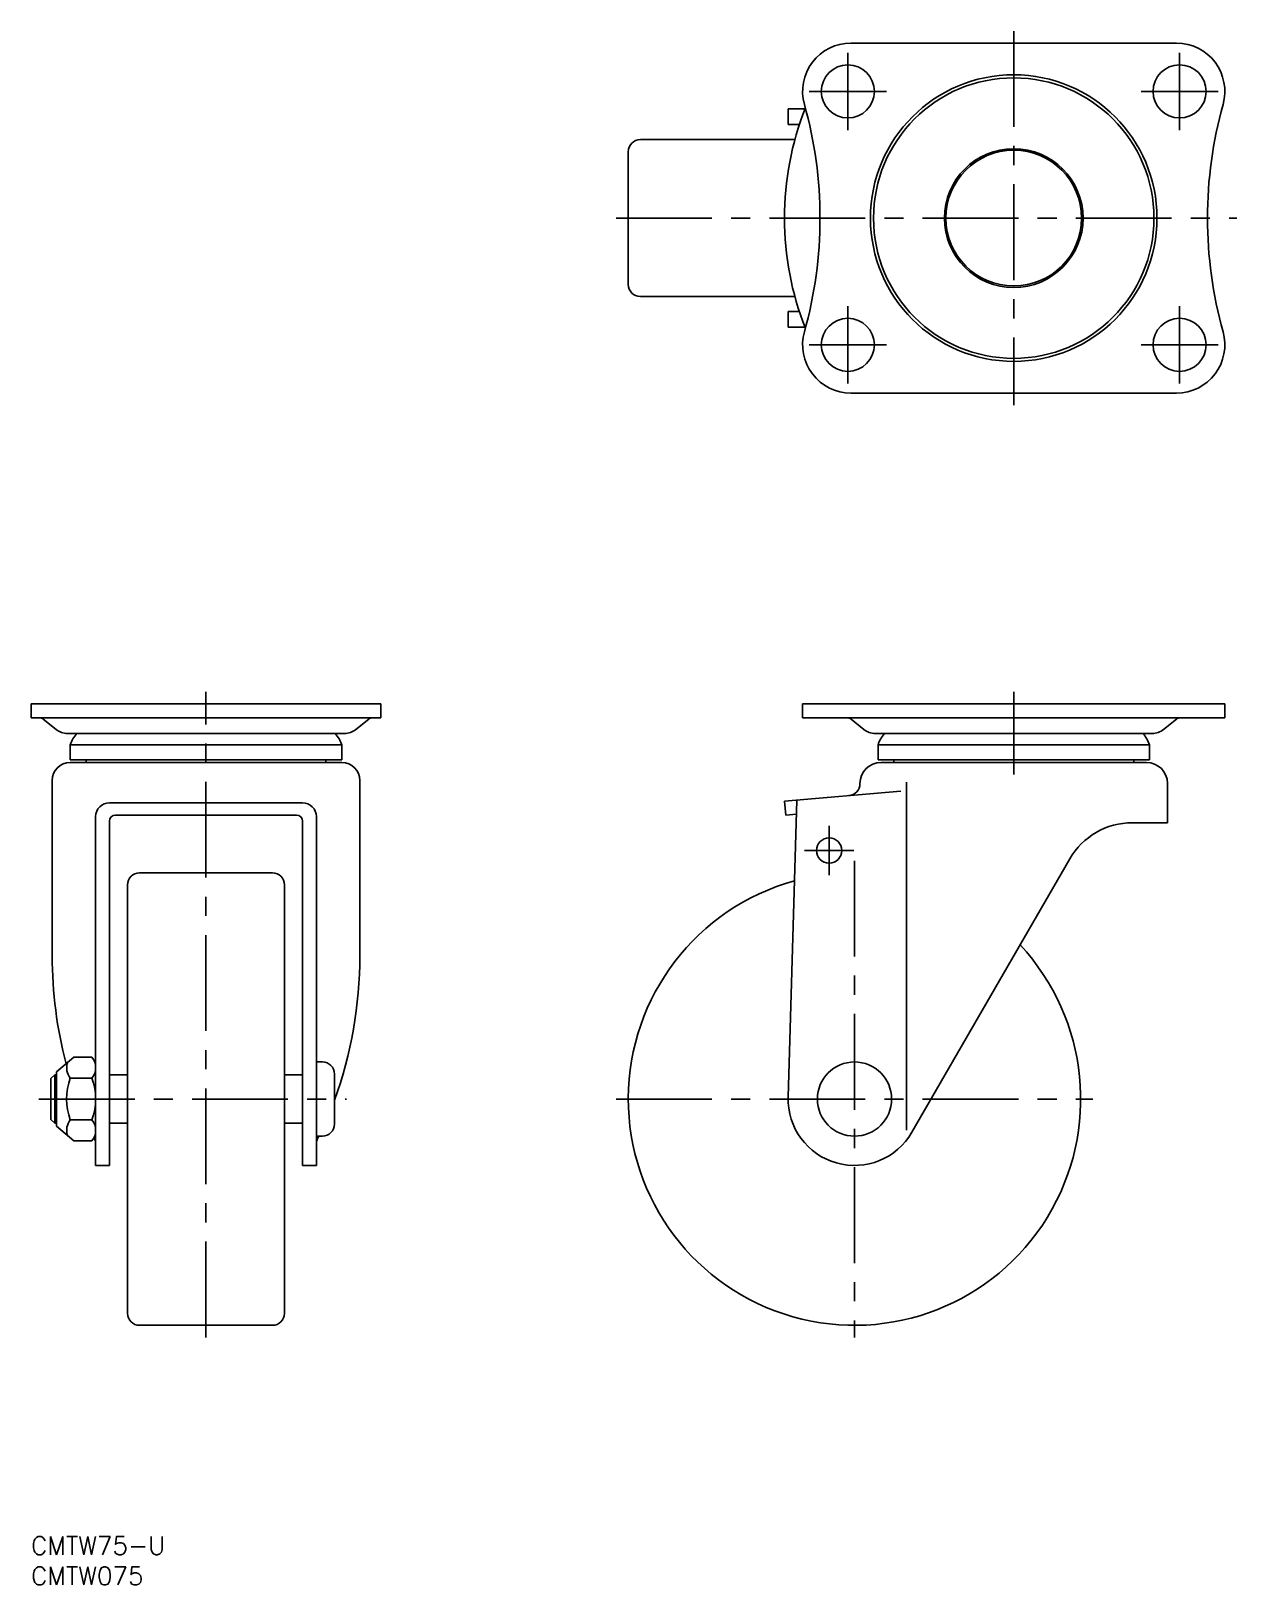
# Model space of a CAD drawing. Extents: x 0 to 200, y -8 to 250.
import ezdxf

# ---------------------------------------------------------------- set-up
doc = ezdxf.new("R2010")
doc.units = 0
doc.header["$LTSCALE"] = 0.5
doc.linetypes.add('CENTER', pattern=[50.8, 31.75, -6.35, 6.35, -6.35])
doc.layers.get('0').update_dxf_attribs({"linetype": 'CONTINUOUS'})
doc.layers.add('CENTER', color=1, linetype='CENTER')
doc.styles.get("Standard").update_dxf_attribs({"font": 'txt.shx', "height": 3, "bigfont": 'bigfont.shx'})

# ---------------------------------------------------------------- blocks, each defined once
blk = doc.blocks.new('*U4')
at = {"color": 7, "linetype": 'CONTINUOUS'}
blk.add_text('CMTW75-U', height=3, dxfattribs=at).set_placement((0, -3))

msp = doc.modelspace()

# ---------------------------------------------------------------- linework, layer by layer
at = {"color": 7, "linetype": 'CONTINUOUS'}
for p, q in [((135.91, 247.54), (189.91, 247.54)), ((125.51, 236.64), (125.51, 234.04)), ((128.3, 236.64), (125.51, 236.64)), ((127.38, 234.04), (125.51, 234.04)), ((99.01, 207.54), (99.01, 229.54)), ((101.01, 231.54), (126.63, 231.54)), ((101.01, 205.54), (126.63, 205.54)), ((125.51, 203.04), (127.38, 203.04)), ((125.51, 203.04), (125.51, 200.44)), ((125.51, 200.44), (128.3, 200.44)), ((135.91, 189.54), (189.91, 189.54)), ((58, 138.03), (0, 138.03)), ((0, 138.03), (0, 135.73)), ((58, 138.03), (58, 135.73)), ((197.91, 138.03), (127.91, 138.03)), ((127.91, 135.73), (127.91, 138.03)), ((197.91, 135.73), (197.91, 138.03)), ((58, 135.73), (0, 135.73)), ((2.02, 135.51), (4.17, 133.79)), ((55.98, 135.51), (53.83, 133.79)), ((197.91, 135.73), (127.91, 135.73)), ((135.94, 135.51), (138.08, 133.79)), ((189.89, 135.51), (187.75, 133.79)), ((51.96, 133.13), (6.04, 133.13)), ((185.87, 133.13), (139.96, 133.13)), ((51.5, 131.23), (6.5, 131.23)), ((6.5, 128.73), (6.5, 131.23)), ((51.5, 128.73), (51.5, 131.23)), ((185.41, 131.23), (140.41, 131.23)), ((140.41, 128.73), (140.41, 131.23)), ((185.41, 128.73), (185.41, 131.23)), ((6.5, 128.73), (51.5, 128.73)), ((6.5, 128.32), (51.5, 128.32)), ((9.12, 128.32), (9.12, 128.73)), ((48.88, 128.73), (48.88, 128.32)), ((140.41, 128.73), (185.41, 128.73)), ((140.91, 128.32), (162.91, 128.32)), ((143.03, 128.32), (143.03, 128.73)), ((184.91, 128.32), (162.91, 128.32)), ((182.8, 128.73), (182.8, 128.32)), ((3.5, 125.32), (3.5, 96.26)), ((54.5, 125.32), (54.5, 96.26)), ((145.15, 125.07), (145.15, 67.35)), ((188.41, 124.82), (188.41, 118.32)), ((45, 121.64), (13, 121.64)), ((124.91, 121.88), (144.18, 123.57)), ((124.91, 121.88), (125.11, 119.59)), ((124.91, 121.88), (124.93, 121.64)), ((125.52, 72.85), (126.95, 122.06)), ((10.7, 61.53), (10.7, 119.34)), ((13, 61.53), (13, 118.59)), ((44, 119.59), (14, 119.59)), ((45, 118.59), (45, 61.53)), ((47.3, 61.53), (47.3, 119.34)), ((125.11, 119.59), (126.89, 119.74)), ((182.58, 118.32), (188.41, 118.32)), ((172.19, 112.32), (146.04, 67.03)), ((40, 110.03), (18, 110.03)), ((16, 108.03), (16, 72.53)), ((42, 108.03), (42, 72.53)), ((45, 72.53), (45, 83.53)), ((7.09, 79.46), (4.2, 77.03)), ((7.09, 79.46), (10.1, 79.46)), ((10.7, 77.73), (10.7, 67.34)), ((48.3, 78.68), (47.3, 78.68)), ((3.93, 76.53), (3.3, 75.91)), ((3.3, 69.16), (3.3, 75.91)), ((3.93, 68.53), (3.93, 76.53)), ((4.2, 76.53), (3.93, 76.53)), ((4.2, 77.03), (4.2, 68.03)), ((6.5, 76), (10.1, 76)), ((16, 76.53), (13, 76.53)), ((42, 76.53), (45, 76.53)), ((50.3, 68.38), (50.3, 76.68)), ((16, 37.03), (16, 72.53)), ((42, 37.03), (42, 72.53)), ((45, 72.53), (45, 61.53)), ((45, 72.53), (45, 61.53)), ((3.93, 68.53), (3.3, 69.16)), ((4.2, 68.53), (3.93, 68.53)), ((7.09, 65.61), (4.2, 68.03)), ((6.5, 69.07), (10.1, 69.07)), ((16, 68.53), (13, 68.53)), ((42, 68.53), (45, 68.53)), ((7.09, 65.61), (10.1, 65.61)), ((47.3, 66.38), (48.3, 66.38)), ((10.7, 61.53), (13, 61.53)), ((47.3, 61.53), (45, 61.53)), ((40, 35.03), (18, 35.03))]:
    msp.add_line(p, q, dxfattribs=at)
for centre, radius in [((135.41, 239.54), 4.4), ((162.91, 218.54), 23.75), ((190.41, 239.54), 4.4), ((162.91, 218.54), 23.25), ((162.91, 218.54), 11.5), ((162.91, 218.54), 11.25), ((135.41, 197.54), 4.4), ((190.41, 197.54), 4.4), ((132.31, 113.72), 2.1), ((136.51, 72.53), 6.15)]:
    msp.add_circle(centre, radius, dxfattribs=at)
for centre, radius, start, end in [((135.91, 239.54), 8, 90, 195.6185), ((189.91, 239.54), 8, 344.3815, 90), ((60.79, 218.54), 70, 344.3815, 15.6185), ((265.03, 218.54), 70, 164.3815, 195.6185), ((174.91, 218.54), 50, 158.5746, 201.4254), ((101.01, 229.54), 2, 90, 180), ((101.01, 207.54), 2, 180, 270), ((135.91, 197.54), 8, 164.3815, 270), ((189.91, 197.54), 8, 270, 15.6185), ((1.4, 134.73), 1, 51.2411, 90), ((56.6, 134.73), 1, 90, 128.7589), ((135.31, 134.73), 1, 51.2411, 90), ((190.51, 134.73), 1, 90, 128.7589), ((6.04, 136.13), 3, 231.2411, 270), ((11.73, 129.53), 5.5, 139.1148, 161.9955), ((46.27, 129.53), 5.5, 18.0045, 40.8852), ((51.96, 136.13), 3, 270, 308.7589), ((139.96, 136.13), 3, 231.2411, 270), ((145.64, 129.53), 5.5, 139.1148, 161.9955), ((180.18, 129.53), 5.5, 18.0045, 40.8852), ((185.87, 136.13), 3, 270, 308.7589), ((6.5, 125.32), 3, 90, 180), ((51.5, 125.32), 3, 0, 90), ((140.91, 124.82), 3.5, 90, 180), ((184.91, 124.82), 3.5, 0, 90), ((135.41, 124.81), 2, 275, 0), ((13, 119.34), 2.3, 90, 180), ((45, 119.34), 2.3, 0, 90), ((14, 118.59), 1, 90, 180), ((44, 118.59), 1, 0, 90), ((182.58, 106.32), 12, 90, 150), ((18, 108.03), 2, 90, 180), ((40, 108.03), 2, 0, 90), ((136.51, 72.53), 37.5, 105.3857, 42.9424), ((73.78, 96.26), 70.28, 180, 194.7346), ((-15.78, 96.26), 70.28, 340.0912, 0), ((8.7, 77.73), 2.8, 162.585, 218.2132), ((7.9, 77.73), 2.8, 321.7868, 38.2132), ((48.3, 76.68), 2, 0, 90), ((16.2, 72.53), 10.3, 160.3471, 199.6529), ((0.4, 72.53), 10.3, 340.3471, 19.6529), ((136.51, 72.53), 11, 178.3281, 330), ((8.7, 67.34), 2.8, 141.7868, 197.415), ((7.9, 67.34), 2.8, 321.7868, 38.2132), ((48.3, 68.38), 2, 270, 0), ((72.7, 96.26), 69.2, 205.8327, 206.369), ((-14.7, 96.26), 69.2, 333.631, 334.4218), ((18, 37.03), 2, 180, 270), ((40, 37.03), 2, 270, 0)]:
    msp.add_arc(centre, radius, start, end, dxfattribs=at)
at = {"layer": 'CENTER', "color": 1, "linetype": 'CENTER'}
for p, q in [((162.91, 249.54), (162.91, 187.54)), ((135.41, 245.94), (135.41, 233.14)), ((190.41, 245.94), (190.41, 233.14)), ((141.81, 239.54), (129.01, 239.54)), ((196.81, 239.54), (184.01, 239.54)), ((97.01, 218.54), (199.91, 218.54)), ((135.41, 203.94), (135.41, 191.14)), ((190.41, 203.94), (190.41, 191.14)), ((141.81, 197.54), (129.01, 197.54)), ((196.81, 197.54), (184.01, 197.54)), ((29, 33.03), (29, 140.03)), ((162.91, 140.03), (162.91, 126.32)), ((132.31, 117.82), (132.31, 109.62)), ((136.41, 113.72), (128.21, 113.72)), ((136.51, 112.03), (136.51, 33.03)), ((1.3, 72.53), (52.3, 72.53)), ((97.01, 72.53), (176.01, 72.53))]:
    msp.add_line(p, q, dxfattribs=at)

# ---------------------------------------------------------------- block references
at = {"color": 7, "linetype": 'CONTINUOUS'}
msp.add_blockref('*U4', (0, 0), dxfattribs=at)

# ---------------------------------------------------------------- texts
msp.add_text('CMTW075', height=3, dxfattribs=at).set_placement((0, -8))

doc.saveas('drawing.dxf')
